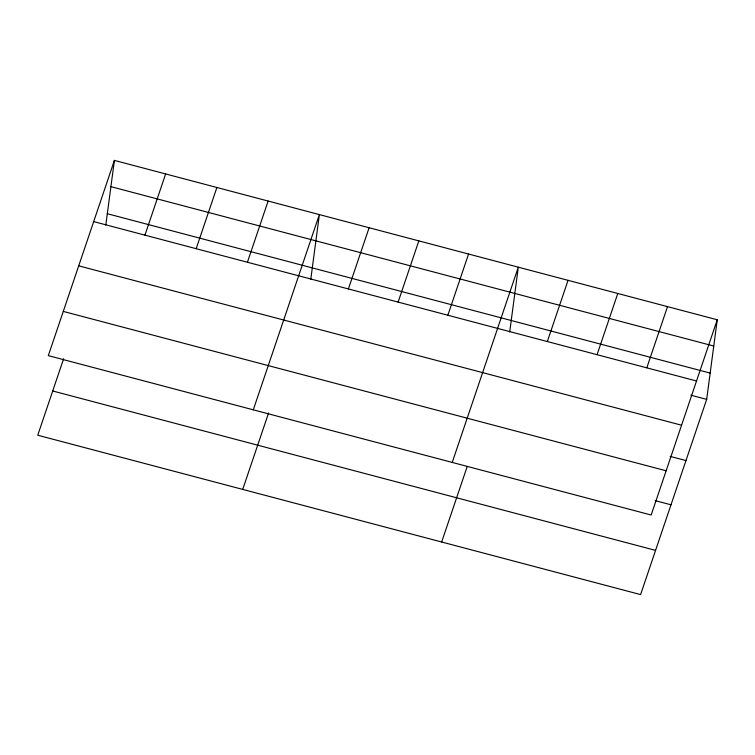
<?xml version="1.0" encoding="UTF-8"?>
<svg xmlns="http://www.w3.org/2000/svg" width="755" height="755" viewBox="0 0 755 755"><rect width="100%" height="100%" fill="white"/><g stroke="black" fill="none" stroke-linecap="round" stroke-linejoin="round"><path stroke-width="1.13" d="M105.804 225.132L114.401 160.4L717.25 319.78L706.68 399.367L640.599 594.6L37.75 435.22L63.628 358.757M310.777 279.322L319.374 214.59L253.284 409.823M509.71 331.926L518.308 267.185L452.226 462.428M114.401 160.4L48.32 355.633L651.169 515.023L717.25 319.78M144.932 235.154L165.647 173.943M196.168 248.697L216.883 187.495M247.414 262.249L268.129 201.038M242.714 489.41L268.601 412.947M348.385 288.939L369.11 227.736M398.121 302.094L418.836 240.883M447.857 315.241L468.572 254.029M441.656 542.005L467.166 466.656M547.328 341.543L568.043 280.332M597.063 354.69L617.779 293.478M646.799 367.836L667.514 306.634M110.919 186.655L713.758 346.045M107.323 213.712L710.172 373.102M93.686 221.602L696.535 380.992M690.853 395.176L706.68 399.367M78.718 265.836L681.557 425.216M670.138 456.388L685.965 460.569M63.288 311.409L666.137 470.79M655.17 500.622L670.997 504.802M52.718 390.986L655.567 550.376"/></g></svg>
